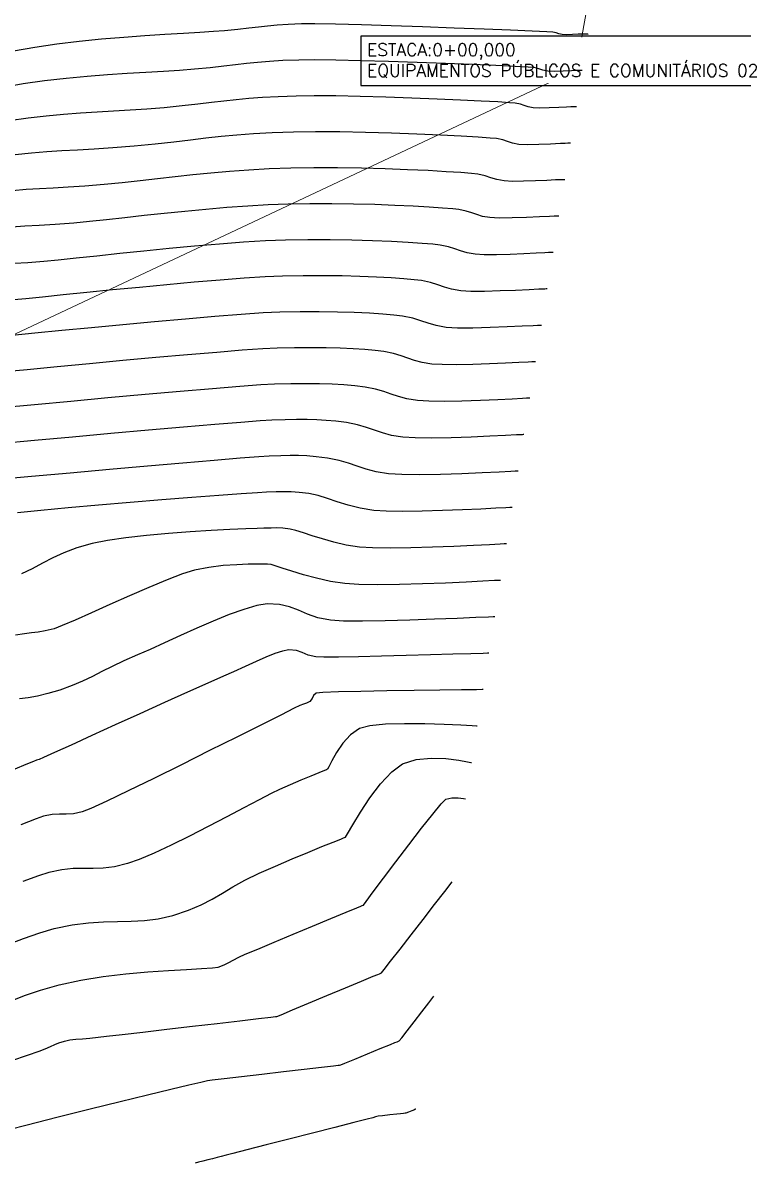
# Model space of a CAD drawing. Header units: millimetres. Extents: x 340454 to 342791, y 6993867 to 6995092.
# Drawn here: x 342011.9 to 342055.2, y 6994277.2 to 6994345.8 of the extents above; entities that cross this region are included whole.
import ezdxf

# ---------------------------------------------------------------- set-up
doc = ezdxf.new("R2010")
doc.units = ezdxf.units.MM
doc.header["$LTSCALE"] = 10
for name, color, linetype in [('_1 TXT_Elementos', 2, 'Continuous'), ('T-HM-CURVA_INTERMEDIARIA', 45, 'Continuous'), ('T-HM-CURVA_MESTRA', 20, 'Continuous'), ('URB-Quadras', 3, 'Continuous')]:
    doc.layers.add(name, color=color, linetype=linetype)
doc.styles.add('Padrao', font='romans.shx', dxfattribs={"height": 1.5})

msp = doc.modelspace()

# ---------------------------------------------------------------- linework, layer by layer
at = {"layer": 'T-HM-CURVA_INTERMEDIARIA', "color": 45, "linetype": 'Continuous', "lineweight": -3, "flags": 128}
for points, elevation in [([(342045.183, 6994340.751), (342045.159, 6994340.751), (342045.103, 6994340.749), (342045.003, 6994340.747), (342044.837, 6994340.744), (342044.591, 6994340.732), (342044.118, 6994340.709), (342043.543, 6994340.687), (342042.99, 6994340.678), (342042.583, 6994340.695), (342042.278, 6994340.753), (342042.044, 6994340.83), (342041.81, 6994340.909), (342041.504, 6994340.974), (342041.167, 6994341.002), (342040.464, 6994341.045), (342039.461, 6994341.098), (342038.22, 6994341.158), (342036.807, 6994341.22), (342035.287, 6994341.28), (342033.724, 6994341.333), (342032.182, 6994341.376), (342030.726, 6994341.405), (342029.42, 6994341.414), (342028.329, 6994341.4), (342027.244, 6994341.361), (342026.312, 6994341.31), (342025.488, 6994341.247), (342024.73, 6994341.174), (342023.993, 6994341.093), (342023.236, 6994341.004), (342022.413, 6994340.908), (342021.482, 6994340.806), (342020.399, 6994340.7), (342019.361, 6994340.614), (342018.349, 6994340.547), (342017.353, 6994340.49), (342016.361, 6994340.434), (342015.362, 6994340.373), (342014.345, 6994340.297), (342013.299, 6994340.199), (342012.212, 6994340.071), (342011.072, 6994339.904)], 688), ([(342044.832, 6994338.561), (342044.809, 6994338.56), (342044.757, 6994338.559), (342044.661, 6994338.557), (342044.504, 6994338.554), (342044.217, 6994338.54), (342043.633, 6994338.511), (342042.914, 6994338.484), (342042.221, 6994338.473), (342041.712, 6994338.494), (342041.334, 6994338.565), (342041.044, 6994338.661), (342040.754, 6994338.759), (342040.376, 6994338.839), (342039.999, 6994338.875), (342039.271, 6994338.925), (342038.253, 6994338.985), (342037.006, 6994339.049), (342035.592, 6994339.112), (342034.073, 6994339.17), (342032.509, 6994339.216), (342030.963, 6994339.246), (342029.495, 6994339.253), (342028.167, 6994339.234), (342026.887, 6994339.187), (342025.766, 6994339.124), (342024.76, 6994339.047), (342023.822, 6994338.958), (342022.909, 6994338.858), (342021.974, 6994338.749), (342020.973, 6994338.634), (342019.859, 6994338.513), (342018.589, 6994338.388), (342017.316, 6994338.283), (342016.196, 6994338.209), (342015.188, 6994338.154), (342014.249, 6994338.104), (342013.338, 6994338.047), (342012.413, 6994337.969), (342011.432, 6994337.857)], 687), ([(342044.481, 6994336.37), (342044.46, 6994336.37), (342044.41, 6994336.369), (342044.317, 6994336.367), (342044.171, 6994336.364), (342043.93, 6994336.352), (342043.411, 6994336.325), (342042.728, 6994336.296), (342041.996, 6994336.273), (342041.329, 6994336.268), (342040.842, 6994336.292), (342040.39, 6994336.378), (342040.045, 6994336.491), (342039.699, 6994336.608), (342039.248, 6994336.704), (342038.879, 6994336.743), (342038.231, 6994336.794), (342037.345, 6994336.852), (342036.265, 6994336.913), (342035.03, 6994336.972), (342033.683, 6994337.023), (342032.265, 6994337.064), (342030.818, 6994337.088), (342029.385, 6994337.091), (342028.005, 6994337.068), (342026.707, 6994337.019), (342025.481, 6994336.95), (342024.316, 6994336.864), (342023.198, 6994336.764), (342022.115, 6994336.654), (342021.054, 6994336.538), (342020.002, 6994336.418), (342018.948, 6994336.299), (342017.877, 6994336.184), (342016.779, 6994336.077), (342015.625, 6994335.981), (342014.618, 6994335.914), (342013.72, 6994335.865), (342012.891, 6994335.821), (342012.091, 6994335.771), (342011.281, 6994335.703)], 686), ([(342043.779, 6994331.99), (342043.762, 6994331.989), (342043.717, 6994331.988), (342043.63, 6994331.986), (342043.505, 6994331.984), (342043.279, 6994331.972), (342042.754, 6994331.945), (342042.029, 6994331.911), (342041.202, 6994331.879), (342040.372, 6994331.859), (342039.638, 6994331.86), (342039.1, 6994331.889), (342038.607, 6994331.975), (342038.221, 6994332.09), (342037.87, 6994332.215), (342037.484, 6994332.336), (342036.991, 6994332.435), (342036.555, 6994332.485), (342035.9, 6994332.541), (342035.057, 6994332.598), (342034.054, 6994332.654), (342032.921, 6994332.702), (342031.688, 6994332.738), (342030.384, 6994332.759), (342029.038, 6994332.759), (342027.681, 6994332.735), (342026.49, 6994332.686), (342025.157, 6994332.603), (342023.722, 6994332.494), (342022.222, 6994332.364), (342020.696, 6994332.222), (342019.183, 6994332.072), (342017.721, 6994331.923), (342016.349, 6994331.779), (342015.106, 6994331.649), (342014.029, 6994331.538), (342013.158, 6994331.453), (342012.2, 6994331.375), (342011.377, 6994331.322)], 684), ([(342043.428, 6994329.799), (342043.413, 6994329.799), (342043.37, 6994329.798), (342043.287, 6994329.796), (342043.172, 6994329.794), (342042.926, 6994329.781), (342042.34, 6994329.75), (342041.526, 6994329.712), (342040.595, 6994329.677), (342039.661, 6994329.654), (342038.835, 6994329.655), (342038.229, 6994329.688), (342037.675, 6994329.784), (342037.242, 6994329.913), (342036.849, 6994330.054), (342036.416, 6994330.189), (342035.863, 6994330.3), (342035.417, 6994330.353), (342034.805, 6994330.407), (342034.047, 6994330.461), (342033.161, 6994330.509), (342032.169, 6994330.55), (342031.088, 6994330.579), (342029.94, 6994330.595), (342028.744, 6994330.592), (342027.518, 6994330.569), (342026.467, 6994330.524), (342025.196, 6994330.442), (342023.754, 6994330.332), (342022.192, 6994330.2), (342020.559, 6994330.052), (342018.906, 6994329.896), (342017.282, 6994329.737), (342015.738, 6994329.583), (342014.322, 6994329.439), (342013.085, 6994329.313), (342012.077, 6994329.212), (342011.348, 6994329.141)], 683), ([(342043.078, 6994327.609), (342043.064, 6994327.609), (342043.024, 6994327.608), (342042.945, 6994327.606), (342042.839, 6994327.604), (342042.573, 6994327.59), (342041.926, 6994327.556), (342041.023, 6994327.513), (342039.989, 6994327.474), (342038.949, 6994327.449), (342038.031, 6994327.449), (342037.358, 6994327.486), (342036.744, 6994327.593), (342036.264, 6994327.736), (342035.828, 6994327.892), (342035.348, 6994328.042), (342034.734, 6994328.165), (342034.212, 6994328.227), (342033.542, 6994328.286), (342032.742, 6994328.339), (342031.828, 6994328.382), (342030.816, 6994328.413), (342029.722, 6994328.428), (342028.564, 6994328.426), (342027.356, 6994328.403), (342026.353, 6994328.356), (342025.027, 6994328.267), (342023.448, 6994328.142), (342021.687, 6994327.992), (342019.815, 6994327.823), (342017.902, 6994327.645), (342016.019, 6994327.465), (342014.238, 6994327.292), (342012.628, 6994327.133), (342011.261, 6994326.998)], 682), ([(342042.727, 6994325.419), (342042.714, 6994325.418), (342042.677, 6994325.417), (342042.602, 6994325.416), (342042.506, 6994325.414), (342042.282, 6994325.402), (342041.721, 6994325.372), (342040.916, 6994325.332), (342039.96, 6994325.292), (342038.946, 6994325.259), (342037.967, 6994325.241), (342037.117, 6994325.247), (342036.487, 6994325.285), (342035.913, 6994325.38), (342035.451, 6994325.504), (342035.047, 6994325.644), (342034.642, 6994325.787), (342034.181, 6994325.92), (342033.606, 6994326.03), (342033.074, 6994326.095), (342032.455, 6994326.152), (342031.755, 6994326.198), (342030.978, 6994326.233), (342030.129, 6994326.255), (342029.212, 6994326.264), (342028.232, 6994326.258), (342027.194, 6994326.237), (342026.329, 6994326.194), (342025.095, 6994326.109), (342023.563, 6994325.987), (342021.805, 6994325.838), (342019.894, 6994325.669), (342017.902, 6994325.487), (342015.9, 6994325.301), (342013.961, 6994325.117), (342012.156, 6994324.945), (342010.559, 6994324.791)], 681), ([(342042.025, 6994321.038), (342042.015, 6994321.038), (342041.983, 6994321.037), (342041.918, 6994321.035), (342041.84, 6994321.034), (342041.585, 6994321.02), (342040.927, 6994320.985), (342039.979, 6994320.938), (342038.85, 6994320.891), (342037.652, 6994320.851), (342036.494, 6994320.83), (342035.489, 6994320.837), (342034.746, 6994320.882), (342034.069, 6994320.993), (342033.525, 6994321.14), (342033.048, 6994321.305), (342032.57, 6994321.474), (342032.027, 6994321.631), (342031.349, 6994321.76), (342030.723, 6994321.84), (342030.139, 6994321.894), (342029.568, 6994321.927), (342028.984, 6994321.94), (342028.358, 6994321.939), (342027.663, 6994321.926), (342026.87, 6994321.905), (342026.177, 6994321.866), (342025.004, 6994321.778), (342023.436, 6994321.649), (342021.556, 6994321.488), (342019.449, 6994321.303), (342017.199, 6994321.101), (342014.889, 6994320.892), (342012.603, 6994320.683), (342010.426, 6994320.483)], 679), ([(342041.674, 6994318.847), (342041.666, 6994318.847), (342041.637, 6994318.847), (342041.576, 6994318.845), (342041.507, 6994318.844), (342041.236, 6994318.829), (342040.53, 6994318.791), (342039.51, 6994318.741), (342038.295, 6994318.69), (342037.004, 6994318.648), (342035.758, 6994318.625), (342034.675, 6994318.632), (342033.875, 6994318.68), (342033.138, 6994318.801), (342032.536, 6994318.961), (342032.006, 6994319.142), (342031.485, 6994319.325), (342030.91, 6994319.492), (342030.221, 6994319.625), (342029.536, 6994319.713), (342028.974, 6994319.762), (342028.473, 6994319.781), (342027.97, 6994319.777), (342027.402, 6994319.76), (342026.708, 6994319.738), (342026.089, 6994319.702), (342024.96, 6994319.616), (342023.408, 6994319.488), (342021.522, 6994319.328), (342019.392, 6994319.143), (342017.104, 6994318.941), (342014.748, 6994318.731), (342012.413, 6994318.521), (342010.186, 6994318.319)], 678), ([(342041.323, 6994316.657), (342041.316, 6994316.657), (342041.29, 6994316.656), (342041.235, 6994316.655), (342041.173, 6994316.654), (342040.944, 6994316.641), (342040.334, 6994316.608), (342039.434, 6994316.563), (342038.336, 6994316.513), (342037.127, 6994316.467), (342035.9, 6994316.433), (342034.743, 6994316.418), (342033.748, 6994316.431), (342033.004, 6994316.479), (342032.179, 6994316.614), (342031.453, 6994316.797), (342030.804, 6994317.001), (342030.209, 6994317.202), (342029.647, 6994317.374), (342029.093, 6994317.49), (342028.509, 6994317.563), (342028.041, 6994317.597), (342027.609, 6994317.603), (342027.137, 6994317.591), (342026.546, 6994317.572), (342026.009, 6994317.544), (342025.023, 6994317.477), (342023.677, 6994317.38), (342022.058, 6994317.257), (342020.255, 6994317.115), (342018.357, 6994316.961), (342016.452, 6994316.799), (342014.629, 6994316.637), (342012.977, 6994316.48), (342011.583, 6994316.335)], 677), ([(342040.972, 6994314.467), (342040.966, 6994314.467), (342040.943, 6994314.466), (342040.894, 6994314.465), (342040.84, 6994314.464), (342040.598, 6994314.45), (342039.949, 6994314.415), (342038.991, 6994314.367), (342037.819, 6994314.314), (342036.531, 6994314.265), (342035.222, 6994314.228), (342033.988, 6994314.212), (342032.927, 6994314.226), (342032.133, 6994314.277), (342031.346, 6994314.401), (342030.605, 6994314.569), (342029.92, 6994314.762), (342029.303, 6994314.958), (342028.764, 6994315.136), (342028.314, 6994315.275), (342027.965, 6994315.355), (342027.525, 6994315.408), (342027.178, 6994315.425), (342026.829, 6994315.42), (342026.384, 6994315.406), (342025.997, 6994315.394), (342025.298, 6994315.367), (342024.352, 6994315.325), (342023.22, 6994315.267), (342021.965, 6994315.19), (342020.652, 6994315.095), (342019.343, 6994314.978), (342018.1, 6994314.841), (342016.988, 6994314.68), (342016.068, 6994314.495), (342015.151, 6994314.231), (342014.373, 6994313.938), (342013.694, 6994313.625), (342013.071, 6994313.302), (342012.46, 6994312.977), (342011.819, 6994312.659)], 676), ([(342040.271, 6994310.086), (342040.259, 6994310.086), (342040.212, 6994310.085), (342040.174, 6994310.084), (342039.892, 6994310.07), (342039.132, 6994310.034), (342038.013, 6994309.985), (342036.654, 6994309.931), (342035.172, 6994309.879), (342033.687, 6994309.84), (342032.316, 6994309.82), (342031.178, 6994309.829), (342030.392, 6994309.874), (342029.63, 6994310.023), (342029.013, 6994310.24), (342028.47, 6994310.478), (342027.932, 6994310.691), (342027.33, 6994310.832), (342026.593, 6994310.856), (342025.958, 6994310.754), (342025.182, 6994310.531), (342024.299, 6994310.213), (342023.346, 6994309.827), (342022.358, 6994309.399), (342021.373, 6994308.956), (342020.425, 6994308.522), (342019.551, 6994308.125), (342018.786, 6994307.79), (342017.966, 6994307.428), (342017.271, 6994307.095), (342016.657, 6994306.785), (342016.079, 6994306.495), (342015.494, 6994306.217), (342014.856, 6994305.948), (342014.122, 6994305.681), (342013.395, 6994305.461), (342012.778, 6994305.317), (342012.226, 6994305.22), (342011.696, 6994305.14)], 674), ([(342039.92, 6994307.895), (342039.911, 6994307.895), (342039.871, 6994307.894), (342039.841, 6994307.894), (342039.57, 6994307.885), (342038.835, 6994307.863), (342037.747, 6994307.83), (342036.416, 6994307.791), (342034.953, 6994307.751), (342033.468, 6994307.714), (342032.071, 6994307.683), (342030.875, 6994307.663), (342029.987, 6994307.658), (342029.521, 6994307.673), (342029.058, 6994307.78), (342028.7, 6994307.93), (342028.347, 6994308.057), (342027.898, 6994308.092), (342027.508, 6994308.023), (342027.045, 6994307.871), (342026.515, 6994307.653), (342025.922, 6994307.387), (342025.27, 6994307.091), (342024.563, 6994306.782), (342023.962, 6994306.52), (342023.014, 6994306.097), (342021.804, 6994305.553), (342020.416, 6994304.925), (342018.937, 6994304.254), (342017.451, 6994303.578), (342016.043, 6994302.937), (342014.797, 6994302.37), (342013.799, 6994301.916), (342013.134, 6994301.613), (342012.887, 6994301.501), (342012.804, 6994301.482), (342012.721, 6994301.463), (342012.542, 6994301.389), (342012.086, 6994301.198), (342011.423, 6994300.919)], 673), ([(342039.569, 6994305.705), (342039.562, 6994305.705), (342039.531, 6994305.704), (342039.508, 6994305.704), (342039.172, 6994305.7), (342038.273, 6994305.69), (342036.97, 6994305.674), (342035.421, 6994305.652), (342033.784, 6994305.626), (342032.218, 6994305.596), (342030.882, 6994305.563), (342029.934, 6994305.527), (342029.533, 6994305.49), (342029.38, 6994305.347), (342029.291, 6994305.17), (342029.145, 6994304.993), (342028.955, 6994304.882), (342028.778, 6994304.827), (342028.559, 6994304.748), (342028.219, 6994304.58), (342027.404, 6994304.171), (342026.216, 6994303.576), (342024.757, 6994302.846), (342023.128, 6994302.033), (342021.43, 6994301.19), (342019.765, 6994300.368), (342018.234, 6994299.621), (342016.939, 6994299.001), (342015.98, 6994298.559), (342015.46, 6994298.348), (342014.938, 6994298.236), (342014.507, 6994298.207), (342014.105, 6994298.208), (342013.67, 6994298.186), (342013.141, 6994298.09), (342012.699, 6994297.933), (342011.787, 6994297.575)], 672), ([(342039.218, 6994303.515), (342039.213, 6994303.515), (342039.191, 6994303.514), (342039.175, 6994303.514), (342038.917, 6994303.53), (342038.23, 6994303.569), (342037.239, 6994303.613), (342036.071, 6994303.648), (342034.85, 6994303.656), (342033.703, 6994303.622), (342032.755, 6994303.53), (342032.133, 6994303.363), (342031.605, 6994302.988), (342031.143, 6994302.48), (342030.761, 6994301.929), (342030.472, 6994301.425), (342030.288, 6994301.056), (342030.222, 6994300.912), (342030.16, 6994300.886), (342030.034, 6994300.837), (342029.7, 6994300.703), (342029.209, 6994300.505), (342028.615, 6994300.26), (342027.972, 6994299.987), (342027.333, 6994299.705), (342026.83, 6994299.459), (342026.098, 6994299.081), (342025.19, 6994298.603), (342024.156, 6994298.058), (342023.047, 6994297.48), (342021.916, 6994296.9), (342020.813, 6994296.354), (342019.791, 6994295.873), (342018.899, 6994295.49), (342018.19, 6994295.239), (342017.405, 6994295.053), (342016.732, 6994294.97), (342016.127, 6994294.949), (342015.542, 6994294.952), (342014.933, 6994294.939), (342014.253, 6994294.872), (342013.457, 6994294.71), (342012.84, 6994294.513), (342011.891, 6994294.159)], 671), ([(342011.15, 6994286.978), (342011.989, 6994287.31), (342012.953, 6994287.634), (342014.089, 6994287.951), (342015.376, 6994288.232), (342016.728, 6994288.448), (342018.092, 6994288.611), (342019.417, 6994288.731), (342020.651, 6994288.816), (342021.743, 6994288.878), (342022.642, 6994288.926), (342023.295, 6994288.969), (342023.652, 6994289.019), (342024.008, 6994289.148), (342024.274, 6994289.287), (342024.535, 6994289.443), (342024.879, 6994289.619), (342025.275, 6994289.789), (342026.023, 6994290.104), (342027.018, 6994290.52), (342028.153, 6994290.994), (342029.321, 6994291.48), (342030.418, 6994291.936), (342031.337, 6994292.318), (342031.97, 6994292.581), (342032.214, 6994292.682), (342032.297, 6994292.713), (342032.376, 6994292.75), (342032.54, 6994292.967), (342032.966, 6994293.538), (342033.581, 6994294.362), (342034.317, 6994295.342), (342035.102, 6994296.378), (342035.867, 6994297.371), (342036.54, 6994298.224), (342037.052, 6994298.836), (342037.332, 6994299.109), (342037.694, 6994299.202), (342038.079, 6994299.201), (342038.384, 6994299.16), (342038.509, 6994299.134), (342038.516, 6994299.134)], 669), ([(342011.24, 6994283.41), (342012.177, 6994283.729), (342012.876, 6994283.969), (342013.246, 6994284.099), (342013.571, 6994284.236), (342013.82, 6994284.357), (342014.072, 6994284.468), (342014.405, 6994284.572), (342014.733, 6994284.638), (342015.087, 6994284.68), (342015.478, 6994284.713), (342015.919, 6994284.747), (342016.421, 6994284.797), (342016.937, 6994284.857), (342017.874, 6994284.965), (342019.119, 6994285.11), (342020.562, 6994285.278), (342022.09, 6994285.456), (342023.591, 6994285.632), (342024.954, 6994285.79), (342026.066, 6994285.92), (342026.816, 6994286.008), (342027.092, 6994286.04), (342027.16, 6994286.048), (342027.421, 6994286.156), (342028.104, 6994286.44), (342029.07, 6994286.843), (342030.179, 6994287.305), (342031.29, 6994287.768), (342032.264, 6994288.173), (342032.961, 6994288.464), (342033.241, 6994288.58), (342033.351, 6994288.619), (342033.453, 6994288.669), (342033.613, 6994288.866), (342034.009, 6994289.37), (342034.576, 6994290.097), (342035.25, 6994290.964), (342035.965, 6994291.885), (342036.658, 6994292.777), (342037.263, 6994293.556), (342037.716, 6994294.138)], 668), ([(342010.171, 6994279.021), (342012.079, 6994279.515), (342014.025, 6994280.008), (342015.94, 6994280.487), (342017.753, 6994280.934), (342019.395, 6994281.335), (342020.796, 6994281.674), (342021.885, 6994281.936), (342022.593, 6994282.105), (342022.85, 6994282.167), (342022.926, 6994282.187), (342023.003, 6994282.206), (342023.279, 6994282.239), (342024.002, 6994282.323), (342025.044, 6994282.444), (342026.277, 6994282.588), (342027.574, 6994282.739), (342028.807, 6994282.882), (342029.85, 6994283.004), (342030.574, 6994283.088), (342030.852, 6994283.12), (342030.936, 6994283.128), (342031.019, 6994283.139), (342031.265, 6994283.239), (342031.855, 6994283.482), (342032.62, 6994283.797), (342033.39, 6994284.115), (342033.995, 6994284.366), (342034.268, 6994284.478), (342034.405, 6994284.525), (342034.53, 6994284.588), (342034.68, 6994284.766), (342035.004, 6994285.177), (342035.429, 6994285.726), (342035.887, 6994286.319), (342036.305, 6994286.863), (342036.614, 6994287.262)], 667), ([(342035.527, 6994280.473), (342035.513, 6994280.468), (342035.474, 6994280.451), (342035.399, 6994280.42), (342035.295, 6994280.377), (342035.084, 6994280.288), (342034.929, 6994280.224), (342034.878, 6994280.231), (342034.779, 6994280.22), (342034.611, 6994280.2), (342034.383, 6994280.175), (342033.961, 6994280.128), (342033.529, 6994280.078), (342033.269, 6994280.044), (342033.101, 6994280.005), (342032.933, 6994279.958), (342032.604, 6994279.873), (342031.803, 6994279.668), (342030.664, 6994279.377), (342029.318, 6994279.032), (342027.897, 6994278.669), (342026.535, 6994278.32), (342025.364, 6994278.02), (342024.515, 6994277.803), (342024.121, 6994277.702), (342023.826, 6994277.627), (342023.592, 6994277.567), (342023.297, 6994277.491), (342023.012, 6994277.418), (342022.725, 6994277.345), (342022.464, 6994277.278), (342022.255, 6994277.225)], 666)]:
    msp.add_lwpolyline(points, dxfattribs=dict(at, elevation=elevation))
at = {"layer": 'T-HM-CURVA_MESTRA', "color": 20, "linetype": 'Continuous', "lineweight": -3, "flags": 128}
for points, elevation in [([(342044.13, 6994334.18), (342044.111, 6994334.18), (342044.063, 6994334.179), (342043.974, 6994334.177), (342043.838, 6994334.174), (342043.57, 6994334.16), (342042.97, 6994334.13), (342042.175, 6994334.095), (342041.319, 6994334.069), (342040.539, 6994334.063), (342039.971, 6994334.091), (342039.538, 6994334.166), (342039.199, 6994334.267), (342038.891, 6994334.377), (342038.552, 6994334.483), (342038.119, 6994334.57), (342037.744, 6994334.611), (342037.139, 6994334.662), (342036.337, 6994334.717), (342035.37, 6994334.773), (342034.268, 6994334.825), (342033.062, 6994334.871), (342031.786, 6994334.905), (342030.469, 6994334.924), (342029.145, 6994334.925), (342027.843, 6994334.902), (342026.655, 6994334.855), (342025.426, 6994334.783), (342024.173, 6994334.691), (342022.909, 6994334.583), (342021.648, 6994334.463), (342020.405, 6994334.337), (342019.195, 6994334.209), (342018.032, 6994334.082), (342016.93, 6994333.963), (342015.904, 6994333.856), (342014.968, 6994333.765), (342013.846, 6994333.673), (342012.881, 6994333.611), (342012.025, 6994333.566), (342011.229, 6994333.521)], 685), ([(342042.376, 6994323.228), (342042.365, 6994323.228), (342042.33, 6994323.227), (342042.26, 6994323.226), (342042.173, 6994323.224), (342041.933, 6994323.211), (342041.324, 6994323.178), (342040.448, 6994323.135), (342039.405, 6994323.091), (342038.299, 6994323.055), (342037.231, 6994323.036), (342036.303, 6994323.042), (342035.617, 6994323.083), (342034.991, 6994323.186), (342034.488, 6994323.322), (342034.047, 6994323.475), (342033.606, 6994323.631), (342033.104, 6994323.775), (342032.478, 6994323.895), (342031.857, 6994323.972), (342031.201, 6994324.03), (342030.5, 6994324.071), (342029.743, 6994324.094), (342028.92, 6994324.101), (342028.019, 6994324.093), (342027.032, 6994324.071), (342026.216, 6994324.027), (342024.941, 6994323.934), (342023.295, 6994323.801), (342021.367, 6994323.636), (342019.245, 6994323.448), (342017.018, 6994323.246), (342014.775, 6994323.04), (342012.603, 6994322.838), (342010.591, 6994322.649)], 680), ([(342040.621, 6994312.276), (342040.617, 6994312.276), (342040.596, 6994312.276), (342040.552, 6994312.275), (342040.507, 6994312.274), (342040.252, 6994312.259), (342039.564, 6994312.222), (342038.547, 6994312.171), (342037.303, 6994312.115), (342035.934, 6994312.063), (342034.543, 6994312.024), (342033.233, 6994312.007), (342032.105, 6994312.021), (342031.262, 6994312.076), (342030.403, 6994312.21), (342029.559, 6994312.397), (342028.766, 6994312.611), (342028.062, 6994312.827), (342027.482, 6994313.017), (342027.061, 6994313.157), (342026.836, 6994313.22), (342026.618, 6994313.244), (342026.442, 6994313.247), (342026.221, 6994313.24), (342025.949, 6994313.24), (342025.442, 6994313.239), (342024.757, 6994313.218), (342023.952, 6994313.164), (342023.084, 6994313.058), (342022.21, 6994312.886), (342021.502, 6994312.663), (342020.568, 6994312.305), (342019.482, 6994311.85), (342018.314, 6994311.34), (342017.137, 6994310.815), (342016.022, 6994310.315), (342015.042, 6994309.88), (342014.269, 6994309.552), (342013.773, 6994309.369), (342013.247, 6994309.237), (342012.821, 6994309.164), (342012.425, 6994309.118), (342011.992, 6994309.066), (342011.453, 6994308.975)], 675), ([(342010.845, 6994290.31), (342011.947, 6994290.737), (342012.93, 6994291.082), (342013.773, 6994291.331), (342014.861, 6994291.56), (342015.842, 6994291.686), (342016.743, 6994291.74), (342017.587, 6994291.758), (342018.402, 6994291.772), (342019.213, 6994291.817), (342020.044, 6994291.924), (342020.921, 6994292.129), (342021.855, 6994292.438), (342022.62, 6994292.763), (342023.279, 6994293.104), (342023.894, 6994293.464), (342024.529, 6994293.842), (342025.245, 6994294.241), (342026.106, 6994294.662), (342027.087, 6994295.096), (342028.084, 6994295.522), (342029.035, 6994295.918), (342029.88, 6994296.263), (342030.561, 6994296.536), (342031.016, 6994296.717), (342031.187, 6994296.784), (342031.244, 6994296.806), (342031.299, 6994296.831), (342031.417, 6994297.04), (342031.729, 6994297.58), (342032.193, 6994298.337), (342032.767, 6994299.195), (342033.41, 6994300.041), (342034.079, 6994300.76), (342034.732, 6994301.236), (342035.548, 6994301.499), (342036.453, 6994301.587), (342037.339, 6994301.557), (342038.104, 6994301.465), (342038.64, 6994301.369), (342038.842, 6994301.324), (342038.867, 6994301.324)], 670)]:
    msp.add_lwpolyline(points, dxfattribs=dict(at, elevation=elevation))
at = {"layer": 'URB-Quadras', "color": 252, "lineweight": 0}
msp.add_lwpolyline([(342045.155, 6994342.956), (342048.506, 6994361.753), (342015.495, 6994367.637, -0.08624), (342002.91, 6994361.578, 0.066486), (341948.033, 6994345.242, -0.019539), (341920.811, 6994334.053), (341900.835, 6994299.568), (341900.871, 6994299.565), (341930.428, 6994303.55), (341973.327, 6994309.154)], format="xyb", close=True, dxfattribs=at)

# ---------------------------------------------------------------- next in the draw order: texts
at = {"layer": '_1 TXT_Elementos', "color": 1, "linetype": 'Continuous', "lineweight": -3, "insert": (342032.597, 6994343.525), "char_height": 0.75, "width": 26.87321, "attachment_point": 4, "style": 'Padrao', "bg_fill": 3, "box_fill_scale": 1.5, "bg_fill_color": 256, "bg_fill_true_color": 13158600, "bg_fill_transparency": 0}
msp.add_mtext('{\\C1;ESTACA:0+00,000\\PEQUIPAMENTOS PÚBLICOS E COMUNITÁRIOS 02}', dxfattribs=at)

# ---------------------------------------------------------------- next in the draw order: linework, layer by layer
at = {"layer": '_1 TXT_Elementos', "color": 1, "linetype": 'Continuous', "lineweight": -3}
for p, q in [((342032.222, 6994345.007), (342032.222, 6994342.043)), ((342059.579, 6994345.007), (342032.222, 6994345.007)), ((342032.222, 6994342.043), (342059.579, 6994342.043))]:
    msp.add_line(p, q, dxfattribs=at)
at = {"layer": 'T-HM-CURVA_INTERMEDIARIA', "color": 45, "linetype": 'Continuous', "lineweight": -3, "elevation": 689, "flags": 128}
msp.add_lwpolyline([(342045.534, 6994342.942), (342045.508, 6994342.941), (342045.45, 6994342.94), (342045.345, 6994342.937), (342045.17, 6994342.934), (342044.886, 6994342.92), (342044.391, 6994342.898), (342043.856, 6994342.884), (342043.454, 6994342.897), (342043.159, 6994342.959), (342042.928, 6994343.04), (342042.633, 6994343.109), (342042.283, 6994343.134), (342041.491, 6994343.175), (342040.344, 6994343.228), (342038.924, 6994343.29), (342037.318, 6994343.355), (342035.609, 6994343.419), (342033.882, 6994343.477), (342032.222, 6994343.525), (342030.714, 6994343.559), (342029.442, 6994343.575), (342028.491, 6994343.566), (342027.534, 6994343.531), (342026.723, 6994343.483), (342026.011, 6994343.424), (342025.348, 6994343.356), (342024.686, 6994343.28), (342023.974, 6994343.196), (342023.165, 6994343.106), (342022.21, 6994343.012), (342021.324, 6994342.941), (342020.348, 6994342.878), (342019.293, 6994342.816), (342018.169, 6994342.75), (342016.987, 6994342.673), (342015.76, 6994342.579), (342014.497, 6994342.46), (342013.209, 6994342.312), (342011.909, 6994342.127), (342010.607, 6994341.899)], dxfattribs=at)
at = {"layer": 'T-HM-CURVA_MESTRA', "color": 20, "linetype": 'Continuous', "lineweight": -3, "elevation": 690, "flags": 128}
msp.add_lwpolyline([(342045.885, 6994345.132), (342045.858, 6994345.131), (342045.797, 6994345.13), (342045.686, 6994345.128), (342045.503, 6994345.124), (342045.284, 6994345.114), (342044.946, 6994345.099), (342044.593, 6994345.089), (342044.325, 6994345.098), (342044.122, 6994345.141), (342043.964, 6994345.197), (342043.761, 6994345.244), (342043.398, 6994345.265), (342042.518, 6994345.305), (342041.227, 6994345.359), (342039.628, 6994345.422), (342037.828, 6994345.49), (342035.93, 6994345.557), (342034.04, 6994345.62), (342032.262, 6994345.674), (342030.702, 6994345.714), (342029.464, 6994345.735), (342028.653, 6994345.733), (342027.856, 6994345.702), (342027.193, 6994345.659), (342026.612, 6994345.607), (342026.058, 6994345.546), (342025.477, 6994345.477), (342024.816, 6994345.403), (342024.02, 6994345.323), (342023.363, 6994345.272), (342022.532, 6994345.219), (342021.551, 6994345.162), (342020.445, 6994345.095), (342019.24, 6994345.017), (342017.962, 6994344.924), (342016.635, 6994344.812), (342015.284, 6994344.678), (342013.935, 6994344.518), (342012.614, 6994344.329), (342011.344, 6994344.108)], dxfattribs=at)

doc.saveas('drawing.dxf')
